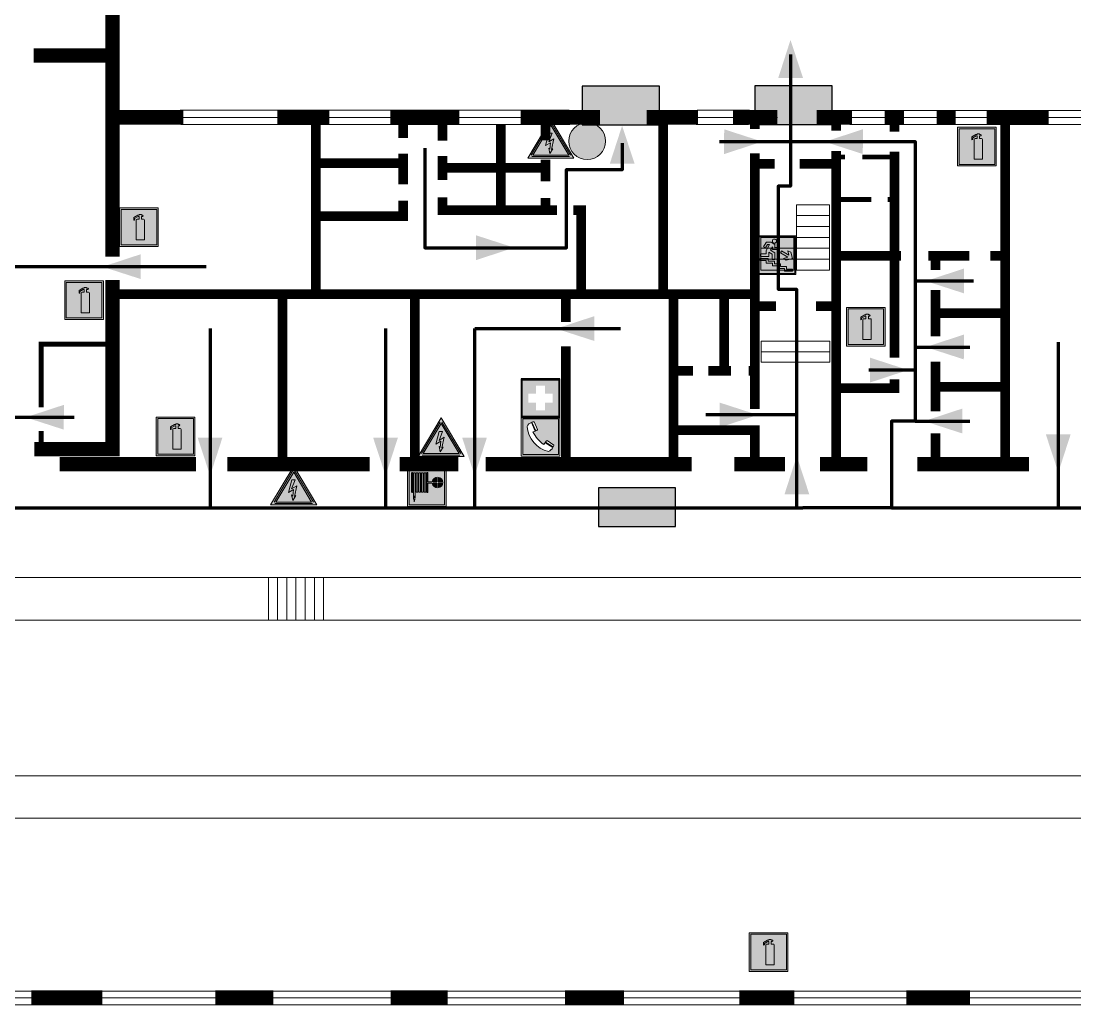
# Model space of a CAD drawing. Header units: millimetres. Extents: x 13114 to 67229, y 22859 to 38520.
# Drawn here: x 33000.2 to 33218.4, y 25890.2 to 26093.9 of the extents above; entities that cross this region are included whole.
import ezdxf

# ---------------------------------------------------------------- set-up
doc = ezdxf.new("R2010")
doc.units = ezdxf.units.MM
doc.layers.add('План_Штампы', color=7, linetype='Continuous')

# ---------------------------------------------------------------- blocks, each defined once
blk = doc.blocks.new('A$C7B4425F7')
at = {"true_color": 0xffffff}
blk.add_hatch(color=7, dxfattribs=at).paths.add_polyline_path([(0, 0), (-16, 0), (-16, -8), (0, -8)])
h = blk.add_hatch(color=126)
h.paths.add_polyline_path([(-0.2, -0.2), (-15.8, -0.2), (-15.8, -7.8), (-0.2, -7.8)])
h.paths.add_polyline_path([(-11.76, -2.03), (-11.76, -3.66), (-11.17, -3.66, -0.568275), (-11.17, -6.18), (-12.58, -6.18), (-12.58, -2.03)], flags=16)
h.paths.add_polyline_path([(-13.33, -4.12, -0.495768), (-13.59, -6.18), (-15.03, -6.18), (-15.03, -2.03), (-13.59, -2.03, -0.487973)], flags=16)
h.paths.add_polyline_path([(-10.25, -2.03), (-9.48, -2.03), (-9.48, -6.18), (-10.25, -6.18)], flags=16)
h.paths.add_polyline_path([(-13.84, -3.69), (-14.24, -3.69), (-14.24, -3.03), (-13.9, -3.03, -0.692621)], flags=0)
h.paths.add_polyline_path([(-9.15, -2.03), (-8.4, -2.03), (-8.04, -3.07), (-7.68, -2.03), (-6.93, -2.03), (-7.64, -4.1), (-6.93, -6.18), (-7.68, -6.18), (-8.04, -5.14), (-8.4, -6.18), (-9.15, -6.18), (-8.44, -4.1)], flags=16)
h.paths.add_polyline_path([(-11.76, -4.46), (-11.42, -4.46, -0.692621), (-11.36, -5.12), (-11.76, -5.12)], flags=0)
h.paths.add_polyline_path([(-13.9, -5.2), (-14.24, -5.2), (-14.24, -4.55), (-13.84, -4.55, -0.708038)], flags=0)
edge = h.paths.add_edge_path(flags=16)
edge.add_ellipse((-5.51, -4.08), major_axis=(0, 2.05), ratio=0.586184, start_angle=0, end_angle=360)
edge = h.paths.add_edge_path(flags=0)
edge.add_ellipse((-5.51, -4.08), major_axis=(0, 1.14), ratio=0.454828, start_angle=0, end_angle=360)
h.paths.add_polyline_path([(-4.13, -4.96, 0.377264), (-3.48, -4.52, 0.0555), (-3.16, -2.03), (-1.66, -2.03), (-1.66, -4.96), (-0.96, -4.96), (-0.96, -7.01), (-1.75, -7.01), (-1.75, -6.18), (-3.3, -6.18), (-3.3, -7.02), (-4.13, -7.02)], flags=16)
h.paths.add_polyline_path([(-2.73, -2.91), (-2.28, -2.91), (-2.28, -4.96), (-3.05, -4.96, 0.079136)], flags=0)
at = {"color": 126}
blk.add_lwpolyline([(-16, -8), (0, -8), (0, 0), (-16, 0)], close=True, dxfattribs=at)
blk = doc.blocks.new('вниз')
at = {"lineweight": 0, "true_color": 0xffffff}
h = blk.add_hatch(color=7, dxfattribs=at)
h.dxf.hatch_style = 1
h.paths.add_polyline_path([(40994.51, -4472.22), (40986.51, -4472.22), (40986.51, -4480.22), (40994.51, -4480.22)])
h.paths.add_polyline_path([(40994.31, -4472.42), (40994.31, -4480.01), (40986.71, -4480.01), (40986.71, -4472.42)], flags=16)
h.paths.add_polyline_path([(40988.43, -4473.53), (40989.43, -4473.53), (40990.19, -4473.96), (40990.19, -4474.6), (40991, -4474.6), (40991, -4475.06), (40989.73, -4475.06), (40989.73, -4474.46), (40989.3, -4475.18), (40990.17, -4475.7), (40990.17, -4477.11), (40989.63, -4477.11), (40989.63, -4476.01), (40988.94, -4475.59), (40988.94, -4476.46), (40988.94, -4476.46), (40987.47, -4476.46), (40987.26, -4476.46), (40987.26, -4475.92), (40988.4, -4475.92), (40988.4, -4475.2), (40989.1, -4473.99), (40988.66, -4473.99), (40988.24, -4474.7), (40987.86, -4474.47), (40988.41, -4473.56)], flags=0)
h.paths.add_polyline_path([(40990.55, -4473.29, -1), (40989.69, -4473.29, -1)], flags=0)
h.paths.add_polyline_path([(40988.85, -4476.89), (40988.85, -4477.43), (40990.1, -4477.43), (40990.1, -4477.99), (40991.34, -4477.99), (40991.34, -4478.54), (40992.59, -4478.54), (40992.59, -4479.09), (40993.83, -4479.09), (40993.83, -4479.52), (40992.17, -4479.52), (40992.17, -4478.97), (40990.91, -4478.97), (40990.91, -4478.41), (40989.68, -4478.41), (40989.68, -4477.86), (40988.43, -4477.86), (40988.43, -4477.31), (40987.6, -4477.31), (40987.18, -4477.31), (40987.18, -4476.89)], flags=0)
h.paths.add_polyline_path([(40991.61, -4475.33), (40993.12, -4476.2), (40992.9, -4475.27), (40993.48, -4475.6), (40993.83, -4476.88), (40992.56, -4477.22), (40991.97, -4476.88), (40992.9, -4476.61), (40991.38, -4475.74), (40991.58, -4475.39)], flags=0)
h.paths.add_polyline_path([(40990.19, -4473.96), (40989.43, -4473.53), (40988.43, -4473.53), (40988.41, -4473.56), (40987.86, -4474.47), (40988.24, -4474.7), (40988.66, -4473.99), (40989.1, -4473.99), (40988.4, -4475.2), (40988.4, -4475.92), (40987.26, -4475.92), (40987.26, -4476.46), (40987.47, -4476.46), (40988.94, -4476.46), (40988.94, -4476.27), (40988.94, -4475.59), (40989.63, -4476.01), (40989.63, -4477.11), (40990.17, -4477.11), (40990.17, -4475.7), (40989.3, -4475.18), (40989.73, -4474.46), (40989.73, -4475.06), (40991, -4475.06), (40991, -4474.6), (40990.19, -4474.6)], flags=0)
h.paths.add_polyline_path([(40990.55, -4473.29, 1), (40989.69, -4473.29, 1)], flags=0)
h.paths.add_polyline_path([(40991.61, -4475.33), (40991.58, -4475.39), (40991.38, -4475.74), (40992.9, -4476.61), (40991.97, -4476.88), (40992.56, -4477.22), (40993.83, -4476.88), (40993.48, -4475.6), (40992.9, -4475.27), (40993.12, -4476.2)], flags=0)
h.paths.add_polyline_path([(40990.1, -4477.43), (40988.85, -4477.43), (40988.85, -4476.89), (40987.18, -4476.89), (40987.18, -4477.31), (40987.6, -4477.31), (40988.43, -4477.31), (40988.43, -4477.86), (40989.68, -4477.86), (40989.68, -4478.41), (40990.91, -4478.41), (40990.91, -4478.97), (40992.17, -4478.97), (40992.17, -4479.52), (40993.83, -4479.52), (40993.83, -4479.09), (40992.59, -4479.09), (40992.59, -4478.54), (40991.34, -4478.54), (40991.34, -4477.99), (40990.1, -4477.99)], flags=0)
at = {"lineweight": 0}
h = blk.add_hatch(color=126, dxfattribs=at)
h.dxf.hatch_style = 1
h.paths.add_polyline_path([(40994.31, -4472.42), (40986.71, -4472.42), (40986.71, -4480.01), (40994.31, -4480.01)])
h.paths.add_polyline_path([(40988.43, -4473.53), (40989.43, -4473.53), (40990.19, -4473.96), (40990.19, -4474.6), (40991, -4474.6), (40991, -4475.06), (40989.73, -4475.06), (40989.73, -4474.46), (40989.3, -4475.18), (40990.17, -4475.7), (40990.17, -4477.11), (40989.63, -4477.11), (40989.63, -4476.01), (40988.94, -4475.59), (40988.94, -4476.46), (40988.94, -4476.46), (40987.47, -4476.46), (40987.26, -4476.46), (40987.26, -4475.92), (40988.4, -4475.92), (40988.4, -4475.2), (40989.1, -4473.99), (40988.66, -4473.99), (40988.24, -4474.7), (40987.86, -4474.47), (40988.41, -4473.56)], flags=16)
h.paths.add_polyline_path([(40990.55, -4473.29, -1), (40989.69, -4473.29, -1)], flags=16)
h.paths.add_polyline_path([(40988.85, -4476.89), (40988.85, -4477.43), (40990.1, -4477.43), (40990.1, -4477.99), (40991.34, -4477.99), (40991.34, -4478.54), (40992.59, -4478.54), (40992.59, -4479.09), (40993.83, -4479.09), (40993.83, -4479.52), (40992.17, -4479.52), (40992.17, -4478.97), (40990.91, -4478.97), (40990.91, -4478.41), (40989.68, -4478.41), (40989.68, -4477.86), (40988.43, -4477.86), (40988.43, -4477.31), (40987.6, -4477.31), (40987.18, -4477.31), (40987.18, -4476.89)], flags=16)
h.paths.add_polyline_path([(40991.61, -4475.33), (40993.12, -4476.2), (40992.9, -4475.27), (40993.48, -4475.6), (40993.83, -4476.88), (40992.56, -4477.22), (40991.97, -4476.88), (40992.9, -4476.61), (40991.38, -4475.74), (40991.58, -4475.39)], flags=16)
at = {"lineweight": 0, "true_color": 0xffffff}
h = blk.add_hatch(color=7, dxfattribs=at)
h.dxf.hatch_style = 1
h.paths.add_polyline_path([(40989.73, -4474.46), (40989.73, -4475.06), (40991, -4475.06), (40991, -4474.6), (40990.19, -4474.6), (40990.19, -4473.96), (40989.43, -4473.53), (40988.43, -4473.53), (40988.41, -4473.56), (40987.86, -4474.47), (40988.24, -4474.7), (40988.66, -4473.99), (40989.1, -4473.99), (40988.4, -4475.2), (40988.4, -4475.92), (40987.26, -4475.92), (40987.26, -4476.46), (40987.47, -4476.46), (40988.94, -4476.46), (40988.94, -4475.59), (40989.63, -4476.01), (40989.63, -4477.11), (40990.17, -4477.11), (40990.17, -4475.7), (40989.3, -4475.18)])
h.paths.add_polyline_path([(40989.69, -4473.29, 1), (40990.55, -4473.29, 1)])
h.paths.add_polyline_path([(40991.61, -4475.33), (40991.58, -4475.39), (40991.38, -4475.74), (40992.9, -4476.61), (40991.97, -4476.88), (40992.56, -4477.22), (40993.83, -4476.88), (40993.48, -4475.6), (40992.9, -4475.27), (40993.12, -4476.2)])
h.paths.add_polyline_path([(40990.1, -4477.43), (40988.85, -4477.43), (40988.85, -4476.89), (40987.18, -4476.89), (40987.18, -4477.31), (40987.6, -4477.31), (40988.43, -4477.31), (40988.43, -4477.86), (40989.68, -4477.86), (40989.68, -4478.41), (40990.91, -4478.41), (40990.91, -4478.97), (40992.17, -4478.97), (40992.17, -4479.52), (40993.83, -4479.52), (40993.83, -4479.09), (40992.59, -4479.09), (40992.59, -4478.54), (40991.34, -4478.54), (40991.34, -4477.99), (40990.1, -4477.99)])
at = {"color": 126, "lineweight": 0}
for points in [[(40986.51, -4472.22), (40994.51, -4472.22), (40994.51, -4480.22), (40986.51, -4480.22)], [(40986.71, -4472.42), (40994.31, -4472.42), (40994.31, -4480.01), (40986.71, -4480.01)]]:
    blk.add_lwpolyline(points, close=True, dxfattribs=at)
for points in [[(40987.47, -4476.46), (40987.26, -4476.46), (40987.26, -4475.92), (40988.4, -4475.92), (40988.4, -4475.2), (40989.1, -4473.99), (40988.66, -4473.99), (40988.24, -4474.7), (40987.86, -4474.47), (40988.41, -4473.56), (40988.43, -4473.53), (40989.43, -4473.53), (40990.19, -4473.96), (40990.19, -4474.6), (40991, -4474.6), (40991, -4475.06), (40989.73, -4475.06), (40989.73, -4474.46), (40989.3, -4475.18), (40990.17, -4475.7), (40990.17, -4477.11), (40989.63, -4477.11), (40989.63, -4476.01), (40988.94, -4475.59), (40988.94, -4476.46)], [(40987.47, -4476.46), (40988.94, -4476.46), (40988.94, -4476.27)], [(40991.58, -4475.39), (40991.38, -4475.74), (40992.9, -4476.61), (40991.97, -4476.88), (40992.56, -4477.22), (40993.83, -4476.88), (40993.48, -4475.6), (40992.9, -4475.27), (40993.12, -4476.2), (40991.61, -4475.33), (40991.58, -4475.39)], [(40987.6, -4477.31), (40987.18, -4477.31), (40987.18, -4476.89), (40988.85, -4476.89), (40988.85, -4477.43), (40990.1, -4477.43), (40990.1, -4477.99), (40991.34, -4477.99), (40991.34, -4478.54), (40992.59, -4478.54), (40992.59, -4479.09), (40993.83, -4479.09), (40993.83, -4479.52), (40992.17, -4479.52), (40992.17, -4478.97), (40990.91, -4478.97), (40990.91, -4478.41), (40989.68, -4478.41), (40989.68, -4477.86), (40988.43, -4477.86), (40988.43, -4477.31), (40987.6, -4477.31)]]:
    blk.add_lwpolyline(points, dxfattribs=at)
blk.add_circle((40990.12, -4473.29), 0.432, dxfattribs=at)
blk = doc.blocks.new('A$C3AD82952')
at = {"true_color": 0xf5f5ff}
h = blk.add_hatch(color=7, dxfattribs=at)
h.dxf.hatch_style = 1
h.paths.add_polyline_path([(8.21, 8.73, 0.414214), (7.89, 9.05), (7.22, 9.05), (7.22, 9.92), (7.59, 9.92, 1), (7.57, 10.36), (7.22, 10.36), (7.22, 10.6), (6.43, 10.6), (6.43, 10.36), (6.01, 10.36), (4.74, 9.59), (4.74, 8.69), (4.98, 8.73), (4.98, 9.26), (6.12, 9.91), (6.43, 9.91), (6.43, 9.05), (5.76, 9.05, 0.414214), (5.44, 8.73), (5.44, 2.2), (8.21, 2.2)], flags=0)
h.paths.add_polyline_path([(12.8, 12.8), (0, 12.8), (0, 0), (12.8, 0)])
h.paths.add_polyline_path([(0.51, 12.29), (12.29, 12.29), (12.29, 0.51), (0.51, 0.51)], flags=16)
h.paths.add_polyline_path([(4.74, 9.59), (6.01, 10.36), (6.43, 10.36), (6.43, 10.6), (7.22, 10.6), (7.22, 10.36), (7.59, 10.36, -0.94586), (7.59, 9.92), (7.22, 9.92), (7.22, 9.05), (7.89, 9.05, -0.414214), (8.21, 8.73), (8.21, 2.2), (5.44, 2.2), (5.44, 8.73, -0.414214), (5.76, 9.05), (6.43, 9.05), (6.43, 9.91), (6.12, 9.91), (4.98, 9.26), (4.98, 8.73), (4.74, 8.69)], flags=0)
h = blk.add_hatch(color=242)
h.dxf.hatch_style = 1
h.paths.add_polyline_path([(12.29, 12.29), (0.51, 12.29), (0.51, 0.51), (12.29, 0.51)])
h.paths.add_polyline_path([(4.74, 8.69), (4.74, 9.59), (6.01, 10.36), (6.43, 10.36), (6.43, 10.6), (7.22, 10.6), (7.22, 10.36), (7.59, 10.36, -0.94586), (7.59, 9.92), (7.22, 9.92), (7.22, 9.05), (7.89, 9.05, -0.414214), (8.21, 8.73), (8.21, 2.2), (5.44, 2.2), (5.44, 8.73, -0.414214), (5.76, 9.05), (6.43, 9.05), (6.43, 9.91), (6.12, 9.91), (4.98, 9.26), (4.98, 8.73)], flags=16)
h = blk.add_hatch(color=7, dxfattribs=at)
h.dxf.hatch_style = 1
h.paths.add_polyline_path([(8.21, 8.73, 0.414214), (7.89, 9.05), (7.22, 9.05), (7.22, 9.92), (7.59, 9.92, 1), (7.57, 10.36), (7.22, 10.36), (7.22, 10.6), (6.43, 10.6), (6.43, 10.36), (6.01, 10.36), (4.74, 9.59), (4.74, 8.69), (4.98, 8.73), (4.98, 9.26), (6.12, 9.91), (6.43, 9.91), (6.43, 9.05), (5.76, 9.05, 0.414214), (5.44, 8.73), (5.44, 2.2), (8.21, 2.2)])
at = {"color": 242, "lineweight": 5}
for p, q in [((0, 0), (0, 12.8)), ((0, 12.8), (12.8, 12.8)), ((7.22, 10.6), (6.43, 10.6)), ((6.43, 10.6), (6.43, 10.36)), ((7.22, 10.36), (7.22, 10.6)), ((12.8, 0), (12.8, 12.8)), ((6.01, 10.36), (4.74, 9.59)), ((4.74, 9.59), (4.74, 8.69)), ((4.74, 8.69), (4.98, 8.73)), ((4.98, 9.26), (6.12, 9.91)), ((4.98, 8.73), (4.98, 9.26)), ((5.44, 2.2), (5.44, 8.73)), ((5.76, 9.05), (6.43, 9.05)), ((6.01, 10.36), (6.43, 10.36)), ((6.12, 9.91), (6.43, 9.91)), ((6.43, 9.91), (6.43, 9.05)), ((7.59, 10.36), (7.22, 10.36)), ((7.22, 9.05), (7.22, 9.92)), ((7.59, 9.92), (7.22, 9.92)), ((7.89, 9.05), (7.22, 9.05)), ((8.21, 2.2), (8.21, 8.73)), ((0, 0), (12.8, 0)), ((5.44, 2.2), (8.21, 2.2))]:
    blk.add_line(p, q, dxfattribs=at)
blk.add_lwpolyline([(0.51, 12.29), (12.29, 12.29), (12.29, 0.51), (0.51, 0.51)], close=True, dxfattribs=at)
for centre, radius, start, end in [((5.76, 8.73), 0.32, 90, 180), ((7.58, 10.14), 0.223, 273.1875, 86.8125), ((7.89, 8.73), 0.32, 0, 90)]:
    blk.add_arc(centre, radius, start, end, dxfattribs=at)
blk = doc.blocks.new('A$C3E6D3DDE')
at = {"lineweight": 5}
h = blk.add_hatch(color=40, dxfattribs=at)
h.paths.add_polyline_path([(24.1, 1.45), (16.46, -11.35), (31.74, -11.35)])
h.paths.add_polyline_path([(24.09, -0.46), (30.03, -10.41), (18.14, -10.41)], flags=16)
h.paths.add_polyline_path([(24.54, -3.08), (23.41, -6.02), (25.13, -5.01), (24.33, -8.5), (24.82, -8.27), (23.79, -9.86), (23.4, -8.04), (23.8, -8.43), (24.04, -6.29), (22.39, -7.25), (23.44, -3.08)], flags=0)
h = blk.add_hatch(color=256, dxfattribs=at)
h.paths.add_polyline_path([(24.37, 0.03, 0.567511), (23.82, 0.03), (17.59, -10.4, 0.582454), (17.86, -10.88), (30.32, -10.88, 0.582149), (30.6, -10.4)])
h.paths.add_polyline_path([(24.09, -0.46), (18.14, -10.41), (30.03, -10.41)], flags=16)
h.paths.add_polyline_path([(24.54, -3.08), (23.41, -6.02), (25.13, -5.01), (24.33, -8.5), (24.82, -8.27), (23.79, -9.86), (23.4, -8.04), (23.8, -8.43), (24.04, -6.29), (22.39, -7.25), (23.44, -3.08)], flags=0)
h = blk.add_hatch(color=40, dxfattribs=at)
h.paths.add_polyline_path([(24.09, -0.46), (18.14, -10.41), (30.03, -10.41)])
h.paths.add_polyline_path([(24.82, -8.27), (23.79, -9.86), (23.4, -8.04), (23.8, -8.43), (24.04, -6.29), (22.39, -7.25), (23.44, -3.08), (24.54, -3.08), (23.41, -6.02), (25.13, -5.01), (24.33, -8.5)], flags=16)
at = {"color": 40, "lineweight": 5}
for p, q in [((16.46, -11.35), (24.1, 1.45)), ((24.1, 1.45), (31.74, -11.35))]:
    blk.add_line(p, q, dxfattribs=at)
at = {"lineweight": 5}
for p, q in [((17.59, -10.4), (23.82, 0.03)), ((24.37, 0.03), (30.6, -10.4)), ((18.14, -10.41), (24.09, -0.46)), ((23.44, -3.08), (22.39, -7.25)), ((23.41, -6.02), (24.54, -3.08)), ((24.54, -3.08), (23.44, -3.08)), ((24.09, -0.46), (30.03, -10.41)), ((22.39, -7.25), (24.04, -6.29)), ((25.13, -5.01), (23.41, -6.02)), ((24.04, -6.29), (23.8, -8.43)), ((24.33, -8.5), (25.13, -5.01)), ((18.14, -10.41), (30.03, -10.41)), ((23.8, -8.43), (23.4, -8.04)), ((23.4, -8.04), (23.79, -9.86)), ((23.79, -9.86), (24.82, -8.27)), ((24.82, -8.27), (24.33, -8.5)), ((17.86, -10.88), (30.32, -10.88))]:
    blk.add_line(p, q, dxfattribs=at)
at = {"color": 50, "lineweight": 5}
blk.add_line((31.74, -11.35), (16.46, -11.35), dxfattribs=at)
blk = doc.blocks.new('A$C37112FD5')
at = {"true_color": 0xf5f5ff}
h = blk.add_hatch(color=7, dxfattribs=at)
h.dxf.hatch_style = 1
h.paths.add_polyline_path([(12.8, -7.4), (0, -7.4), (0, -20.2), (12.8, -20.2)])
h.paths.add_polyline_path([(12.29, -7.91), (12.29, -19.69), (0.51, -19.69), (0.51, -7.91)], flags=16)
h.paths.add_polyline_path([(4.98, -9.04, -0.42597), (5.17, -9.22), (5.17, -12.25), (5.17, -15.29, -0.432244), (4.98, -15.47), (4.83, -15.47, -0.42597), (4.64, -15.29), (4.64, -12.25), (4.64, -9.22, -0.432244), (4.83, -9.04)], flags=0)
h.paths.add_polyline_path([(4.28, -9.22), (4.28, -12.25), (4.28, -15.29, -0.432244), (4.09, -15.47), (3.94, -15.47, -0.42597), (3.75, -15.29), (3.75, -12.25), (3.75, -9.22, -0.432244), (3.94, -9.04), (4.09, -9.04, -0.42597)], flags=0)
h.paths.add_polyline_path([(5.72, -9.04), (5.87, -9.04, -0.42597), (6.06, -9.22), (6.06, -12.25), (6.06, -15.29, -0.432244), (5.87, -15.47), (5.72, -15.47, -0.42597), (5.53, -15.29), (5.53, -12.25), (5.53, -9.22, -0.432244)], flags=0)
h.paths.add_polyline_path([(6.42, -8.9), (6.5, -8.9, -0.42597), (6.69, -9.08), (6.69, -12.03), (8.21, -12.03, -15.824349), (8.21, -12.47), (6.69, -12.47), (6.69, -15.42, -0.432244), (6.5, -15.6), (6.42, -15.6)], flags=0)
h.paths.add_polyline_path([(3.39, -9.22), (3.39, -12.25), (3.39, -15.29, -0.432244), (3.2, -15.47), (3.05, -15.47, -0.42597), (2.85, -15.29), (2.85, -12.25), (2.85, -9.22, -0.432244), (3.05, -9.04), (3.2, -9.04, -0.42597)], flags=0)
h.paths.add_polyline_path([(2.5, -9.22), (2.5, -16.71), (1.96, -16.71), (1.96, -9.22, -0.432244), (2.15, -9.04), (2.31, -9.04, -0.42597)], flags=0)
h.paths.add_polyline_path([(1.61, -8.9), (1.61, -15.6), (1.57, -15.6, -0.42597), (1.37, -15.42), (1.37, -12.03), (1.37, -9.09, -0.432244), (1.57, -8.9)], flags=0)
h.paths.add_polyline_path([(9.76, -10.81), (9.76, -12.03), (8.49, -12.03, -0.336371)], flags=0)
h.paths.add_polyline_path([(8.49, -12.47), (9.76, -12.47), (9.76, -13.7, -0.336371)], flags=0)
h.paths.add_polyline_path([(10.11, -10.81, -0.336371), (11.38, -12.03), (10.11, -12.03)], flags=0)
h.paths.add_polyline_path([(10.11, -12.47), (11.38, -12.47, -0.336371), (10.11, -13.7)], flags=0)
h.paths.add_polyline_path([(2.5, -16.84), (2.5, -17.05), (1.97, -17.05), (1.97, -16.84)], flags=0)
h.paths.add_polyline_path([(2.5, -17.24, -0.033778), (2.24, -18.6, -0.033778), (1.97, -17.24)], flags=0)
h = blk.add_hatch(color=242)
h.dxf.hatch_style = 1
h.paths.add_polyline_path([(12.29, -7.91), (0.51, -7.91), (0.51, -19.69), (12.29, -19.69)])
h.paths.add_polyline_path([(6.42, -15.6), (6.42, -8.9), (6.5, -8.9, -0.42597), (6.69, -9.08), (6.69, -12.03), (8.21, -12.03, -15.824349), (8.21, -12.47), (6.69, -12.47), (6.69, -15.42, -0.432244), (6.5, -15.6)], flags=16)
h.paths.add_polyline_path([(5.87, -15.47), (5.72, -15.47, -0.42597), (5.53, -15.29), (5.53, -12.25), (5.53, -9.22, -0.432244), (5.72, -9.04), (5.87, -9.04, -0.42597), (6.06, -9.22), (6.06, -12.25), (6.06, -15.29, -0.432244)], flags=16)
h.paths.add_polyline_path([(4.98, -15.47), (4.83, -15.47, -0.42597), (4.64, -15.29), (4.64, -12.25), (4.64, -9.22, -0.432244), (4.83, -9.04), (4.98, -9.04, -0.42597), (5.17, -9.22), (5.17, -12.25), (5.17, -15.29, -0.432244)], flags=16)
h.paths.add_polyline_path([(4.09, -15.47), (3.94, -15.47, -0.42597), (3.75, -15.29), (3.75, -12.25), (3.75, -9.22, -0.432244), (3.94, -9.04), (4.09, -9.04, -0.42597), (4.28, -9.22), (4.28, -12.25), (4.28, -15.29, -0.432244)], flags=16)
h.paths.add_polyline_path([(3.2, -15.47), (3.05, -15.47, -0.42597), (2.85, -15.29), (2.85, -12.25), (2.85, -9.22, -0.432244), (3.05, -9.04), (3.2, -9.04, -0.42597), (3.39, -9.22), (3.39, -12.25), (3.39, -15.29, -0.432244)], flags=16)
h.paths.add_polyline_path([(2.5, -17.05), (1.97, -17.05), (1.97, -16.84), (2.5, -16.84)], flags=16)
h.paths.add_polyline_path([(2.5, -17.24, -0.033778), (2.24, -18.6, -0.033778), (1.97, -17.24)], flags=16)
h.paths.add_polyline_path([(2.5, -16.71), (1.96, -16.71), (1.96, -9.22, -0.432244), (2.15, -9.04), (2.31, -9.04, -0.42597), (2.5, -9.22)], flags=16)
h.paths.add_polyline_path([(1.61, -15.6), (1.57, -15.6, -0.42597), (1.37, -15.42), (1.37, -12.03), (1.37, -9.09, -0.432244), (1.57, -8.9), (1.61, -8.9)], flags=16)
h.paths.add_polyline_path([(8.49, -12.47), (9.76, -12.47), (9.76, -13.7, -0.336371)], flags=0)
h.paths.add_polyline_path([(10.11, -13.7), (10.11, -12.47), (11.38, -12.47, -0.336371)], flags=0)
h.paths.add_polyline_path([(8.49, -12.03, -0.336371), (9.76, -10.81), (9.76, -12.03)], flags=0)
h.paths.add_polyline_path([(10.11, -12.03), (10.11, -10.81, -0.336371), (11.38, -12.03)], flags=0)
h = blk.add_hatch(color=7, dxfattribs=at)
h.dxf.hatch_style = 1
h.paths.add_polyline_path([(1.61, -8.9), (1.57, -8.9, 0.432244), (1.37, -9.09), (1.37, -12.03), (1.37, -15.42, 0.42597), (1.57, -15.6), (1.61, -15.6)])
h.paths.add_polyline_path([(2.5, -9.22, 0.42597), (2.31, -9.04), (2.15, -9.04, 0.432244), (1.96, -9.22), (1.96, -16.71), (2.5, -16.71)])
h.paths.add_polyline_path([(2.5, -16.84), (1.97, -16.84), (1.97, -17.05), (2.5, -17.05)])
h.paths.add_polyline_path([(2.5, -17.24), (1.97, -17.24, 0.033778), (2.24, -18.6, 0.033778)])
h.paths.add_polyline_path([(3.39, -12.25), (3.39, -9.22, 0.42597), (3.2, -9.04), (3.05, -9.04, 0.432244), (2.85, -9.22), (2.85, -12.25), (2.85, -15.29, 0.42597), (3.05, -15.47), (3.2, -15.47, 0.432244), (3.39, -15.29)])
h.paths.add_polyline_path([(4.28, -12.25), (4.28, -9.22, 0.42597), (4.09, -9.04), (3.94, -9.04, 0.432244), (3.75, -9.22), (3.75, -12.25), (3.75, -15.29, 0.42597), (3.94, -15.47), (4.09, -15.47, 0.432244), (4.28, -15.29)])
h.paths.add_polyline_path([(5.17, -12.25), (5.17, -9.22, 0.42597), (4.98, -9.04), (4.83, -9.04, 0.432244), (4.64, -9.22), (4.64, -12.25), (4.64, -15.29, 0.42597), (4.83, -15.47), (4.98, -15.47, 0.432244), (5.17, -15.29)])
h.paths.add_polyline_path([(6.06, -12.25), (6.06, -9.22, 0.42597), (5.87, -9.04), (5.72, -9.04, 0.432244), (5.53, -9.22), (5.53, -12.25), (5.53, -15.29, 0.42597), (5.72, -15.47), (5.87, -15.47, 0.432244), (6.06, -15.29)])
h.paths.add_polyline_path([(6.69, -12.47), (8.21, -12.47, 15.824349), (8.21, -12.03), (6.69, -12.03), (6.69, -9.08, 0.42597), (6.5, -8.9), (6.42, -8.9), (6.42, -15.6), (6.5, -15.6, 0.432244), (6.69, -15.42)])
h.paths.add_polyline_path([(8.49, -12.47), (9.76, -12.47), (9.76, -13.7, -0.336371)], flags=16)
h.paths.add_polyline_path([(8.49, -12.03, -0.336371), (9.76, -10.81), (9.76, -12.03)], flags=16)
h.paths.add_polyline_path([(10.11, -12.47), (11.38, -12.47, -0.336371), (10.11, -13.7)], flags=16)
h.paths.add_polyline_path([(10.11, -12.03), (10.11, -10.81, -0.336371), (11.38, -12.03)], flags=16)
h = blk.add_hatch(color=242)
h.dxf.hatch_style = 1
h.paths.add_polyline_path([(9.76, -10.81, 0.336371), (8.49, -12.03), (9.76, -12.03)])
h.paths.add_polyline_path([(10.11, -10.81), (10.11, -12.03), (11.38, -12.03, 0.336371)])
h.paths.add_polyline_path([(11.38, -12.47), (10.11, -12.47), (10.11, -13.7, 0.336371)])
h.paths.add_polyline_path([(9.76, -12.47), (8.49, -12.47, 0.336371), (9.76, -13.7)])
at = {"color": 242, "lineweight": 5}
for p, q in [((0, -20.2), (0, -7.4)), ((0, -7.4), (12.8, -7.4)), ((1.37, -12.03), (1.37, -9.08)), ((1.57, -8.9), (1.61, -8.9)), ((1.61, -8.9), (1.61, -15.6)), ((1.96, -16.71), (1.96, -9.22)), ((2.15, -9.04), (2.31, -9.04)), ((2.5, -16.71), (2.5, -9.22)), ((2.85, -12.25), (2.85, -9.22)), ((3.05, -9.04), (3.2, -9.04)), ((3.39, -12.25), (3.39, -9.22)), ((3.75, -12.25), (3.75, -9.22)), ((3.94, -9.04), (4.09, -9.04)), ((4.28, -12.25), (4.28, -9.22)), ((4.64, -12.25), (4.64, -9.22)), ((4.83, -9.04), (4.98, -9.04)), ((5.17, -12.25), (5.17, -9.22)), ((5.53, -12.25), (5.53, -9.22)), ((5.72, -9.04), (5.87, -9.04)), ((6.06, -12.25), (6.06, -9.22)), ((6.42, -8.9), (6.42, -15.6)), ((6.5, -8.9), (6.42, -8.9)), ((6.69, -12.03), (6.69, -9.08)), ((12.8, -20.2), (12.8, -7.4)), ((1.37, -12.03), (1.37, -15.42)), ((2.85, -12.25), (2.85, -15.29)), ((3.39, -12.25), (3.39, -15.29)), ((3.75, -12.25), (3.75, -15.29)), ((4.28, -12.25), (4.28, -15.29)), ((4.64, -12.25), (4.64, -15.29)), ((5.17, -12.25), (5.17, -15.29)), ((5.53, -12.25), (5.53, -15.29)), ((6.06, -12.25), (6.06, -15.29)), ((8.21, -12.03), (6.69, -12.03)), ((8.21, -12.47), (6.69, -12.47)), ((6.69, -12.47), (6.69, -15.42)), ((9.76, -12.03), (8.49, -12.03)), ((9.76, -12.47), (8.49, -12.47)), ((9.76, -10.81), (9.76, -12.03)), ((9.76, -12.47), (9.76, -13.7)), ((10.11, -10.81), (10.11, -12.03)), ((11.38, -12.03), (10.11, -12.03)), ((11.38, -12.47), (10.11, -12.47)), ((10.11, -12.47), (10.11, -13.7)), ((1.57, -15.6), (1.61, -15.6)), ((1.96, -16.71), (2.5, -16.71)), ((1.97, -16.84), (2.5, -16.84)), ((1.97, -17.05), (1.97, -16.84)), ((2.5, -17.05), (1.97, -17.05)), ((1.97, -17.24), (2.5, -17.24)), ((2.5, -16.84), (2.5, -17.05)), ((3.05, -15.47), (3.2, -15.47)), ((3.94, -15.47), (4.09, -15.47)), ((4.83, -15.47), (4.98, -15.47)), ((5.72, -15.47), (5.87, -15.47)), ((6.42, -15.6), (6.5, -15.6)), ((0, -20.2), (12.8, -20.2))]:
    blk.add_line(p, q, dxfattribs=at)
blk.add_lwpolyline([(0.51, -7.91), (12.29, -7.91), (12.29, -19.69), (0.51, -19.69)], close=True, dxfattribs=at)
for centre, radius, start, end in [((1.56, -9.09), 0.182, 87.1027, 180.6071), ((2.15, -9.22), 0.182, 87.1027, 180.6071), ((2.32, -9.22), 0.182, 359.3929, 92.8973), ((3.04, -9.22), 0.182, 87.1027, 180.6071), ((3.21, -9.22), 0.182, 359.3929, 92.8973), ((3.93, -9.22), 0.182, 87.1027, 180.6071), ((4.1, -9.22), 0.182, 359.3929, 92.8973), ((4.82, -9.22), 0.182, 87.1027, 180.6071), ((4.99, -9.22), 0.182, 359.3929, 92.8973), ((5.71, -9.22), 0.182, 87.1027, 180.6071), ((5.88, -9.22), 0.182, 359.3929, 92.8973), ((6.51, -9.09), 0.182, 359.3929, 92.8973), ((9.93, -12.25), 1.74, 187.2319, 172.7681), ((9.93, -12.25), 1.46, 96.9927, 171.3585), ((9.93, -12.25), 1.46, 188.6415, 263.0073), ((9.93, -12.25), 1.46, 8.6415, 83.0073), ((9.93, -12.25), 1.46, 276.9927, 351.3585), ((1.56, -15.42), 0.182, 179.3929, 272.8973), ((12.17, -15.98), 10.27, 187.041, 194.7793), ((-7.7, -15.98), 10.27, 345.2207, 352.959), ((3.04, -15.29), 0.182, 179.3929, 272.8973), ((3.21, -15.29), 0.182, 267.1027, 0.6071), ((3.93, -15.29), 0.182, 179.3929, 272.8973), ((4.1, -15.29), 0.182, 267.1027, 0.6071), ((4.82, -15.29), 0.182, 179.3929, 272.8973), ((4.99, -15.29), 0.182, 267.1027, 0.6071), ((5.71, -15.29), 0.182, 179.3929, 272.8973), ((5.88, -15.29), 0.182, 267.1027, 0.6071), ((6.51, -15.42), 0.182, 267.1027, 0.6071)]:
    blk.add_arc(centre, radius, start, end, dxfattribs=at)
blk = doc.blocks.new('A$C456E1F9C')
at = {"lineweight": 5}
h = blk.add_hatch(color=242, dxfattribs=at)
h.paths.add_polyline_path([(0.51, -1.47), (0.51, -13.26), (12.29, -13.26), (12.29, -1.47)])
h.paths.add_polyline_path([(5.42, -4.95, -0.254479), (4.78, -5.4), (3.52, -2.53, -0.209735), (4.23, -2.4)], flags=16)
h.paths.add_polyline_path([(8.53, -8.6), (10.87, -10.17), (10.54, -10.76), (8.03, -9.13, -0.192251)], flags=16)
h.paths.add_polyline_path([(4.61, -5.49, 0.005518), (3.87, -5.72, 0.128647), (7.49, -10.01, 0.00809), (7.83, -9.33), (10.47, -10.97, -0.16736), (8.99, -12.25, -0.327862), (1.95, -3.95, -0.166952), (3.36, -2.62)], flags=16)
at = {"color": 242, "lineweight": 5}
for p, q in [((0, -13.77), (0, -0.97)), ((12.8, -0.97), (0, -0.97)), ((4.61, -5.49), (3.36, -2.62)), ((3.52, -2.53), (4.78, -5.4)), ((4.23, -2.4), (5.42, -4.95)), ((12.8, -13.77), (12.8, -0.97)), ((7.83, -9.33), (10.47, -10.97)), ((8.03, -9.13), (10.54, -10.76)), ((10.81, -10.12), (8.53, -8.6)), ((10.54, -10.76), (10.8, -10.3)), ((10.8, -10.3), (10.81, -10.12)), ((0, -13.77), (12.8, -13.77))]:
    blk.add_line(p, q, dxfattribs=at)
blk.add_lwpolyline([(0.51, -1.47), (12.29, -1.47), (12.29, -13.26), (0.51, -13.26)], close=True, dxfattribs=at)
for centre, radius, start, end in [((4.59, -5.34), 2.99, 114.2845, 152.1974), ((4.02, -3.27), 0.891, 76.3284, 123.7092), ((11.12, -3.31), 9.19, 183.9915, 256.6009), ((14.98, -39.1), 35.17, 107.1487, 108.4135), ((13.86, -0.94), 11.08, 205.5536, 234.8762), ((4.68, -4.59), 0.824, 276.9621, 334.0723), ((-13.31, 0.8), 23.44, 332.5487, 334.4027), ((8.94, -9.5), 0.989, 114.4092, 157.9388), ((7.87, -9.46), 3, 291.9291, 329.9329)]:
    blk.add_arc(centre, radius, start, end, dxfattribs=at)
blk = doc.blocks.new('A$C18900ED3')
h = blk.add_hatch(color=126)
h.paths.add_polyline_path([(-0.18, -0.18), (-7.02, -0.18), (-7.02, -7.02), (-0.18, -7.02)])
h.paths.add_polyline_path([(-5.89, -4.46), (-5.89, -2.77), (-4.46, -2.77), (-4.46, -1.31), (-2.77, -1.31), (-2.77, -2.77), (-1.33, -2.77), (-1.33, -4.46), (-2.77, -4.46), (-2.77, -5.89), (-4.46, -5.89), (-4.46, -4.46)], flags=16)
at = {"color": 126}
for p, q in [((-7.2, 0), (-7.2, -7.2)), ((0, 0), (-7.2, 0)), ((0, -7.2), (0, 0)), ((-7.02, -7.02), (-7.02, -0.18)), ((-7.02, -0.18), (-0.18, -0.18)), ((-0.18, -0.18), (-0.18, -7.02)), ((-7.2, -7.2), (0, -7.2)), ((-0.18, -7.02), (-7.02, -7.02))]:
    blk.add_line(p, q, dxfattribs=at)
blk = doc.blocks.new('A$C32E8229D')
at = {"true_color": 0xffffff}
blk.add_hatch(color=7, dxfattribs=at).paths.add_polyline_path([(0, 0), (0, -8), (16, -8), (16, 0)])
h = blk.add_hatch(color=126)
h.paths.add_polyline_path([(0.2, -0.2), (15.8, -0.2), (15.8, -7.8), (0.2, -7.8)])
h.paths.add_polyline_path([(13.49, -2.05), (12.08, -2.05), (11.37, -2.63, 0.162397), (11.29, -2.84), (11.29, -3.63), (10.35, -3.63), (10.35, -4.05), (11.68, -4.05), (11.68, -3.48), (12.26, -4.28), (11.29, -5.1), (11.29, -6.78), (11.85, -6.78), (11.85, -5.44), (12.8, -4.64), (12.8, -5.94), (14.46, -5.94), (14.46, -5.39), (13.45, -5.39), (13.45, -3.97), (12.46, -2.59), (13.15, -2.59), (13.69, -3.34), (14.18, -3)], flags=16)
h.paths.add_polyline_path([(10.74, -1.82, 1), (11.8, -1.82, 1)], flags=16)
h.paths.add_polyline_path([(9.39, -3.59), (5.99, -3.59), (6.56, -3.03), (5.91, -3.03), (5.1, -3.83), (5.91, -4.64), (6.56, -4.64), (5.99, -4.09), (9.39, -4.09)], flags=16)
h.paths.add_polyline_path([(4.29, -1.08), (1.72, -1.08), (1.72, -6.6), (4.29, -6.6)], flags=16)
at = {"color": 126}
blk.add_lwpolyline([(16, -8), (0, -8), (0, 0), (16, 0)], close=True, dxfattribs=at)
blk = doc.blocks.new('A$C7B8C2D5B')
at = {"lineweight": 0}
h = blk.add_hatch(color=5, dxfattribs=at)
h.dxf.hatch_style = 1
h.paths.add_polyline_path([(1.4, -3.02, 1), (-2.11, -3.02, 1)])
at = {"color": 5, "lineweight": 0}
blk.add_circle((-0.36, -3.02), 1.75, dxfattribs=at)

msp = doc.modelspace()

# ---------------------------------------------------------------- linework, layer by layer
at = {"lineweight": 100, "const_width": 3}
for points in [[(33019.13, 26141.18), (33019.13, 26074), (33033.81, 26074)], [(33019.13, 26086.81), (33002.84, 26086.81)], [(33019.13, 26074), (33019.13, 26045.14)], [(33053.3, 26074), (33064.01, 26074)], [(33076.63, 26074), (33090.91, 26074)], [(33103.66, 26074), (33120.04, 26074)], [(33129.75, 26074), (33140.32, 26074)], [(33147.6, 26074), (33156.79, 26074)], [(33164.94, 26074), (33172.22, 26074)], [(33178.98, 26074), (33182.97, 26074)], [(33189.73, 26074), (33193.72, 26074)], [(33200.13, 26074), (33212.96, 26074)], [(33019.13, 26040.31), (33019.13, 26005.3), (33002.99, 26005.3)], [(33002.99, 26005.3), (33018.83, 26005.3)], [(33036.43, 26002.2), (33008.21, 26002.2)], [(33072.41, 26002.2), (33042.95, 26002.2)], [(33090.75, 26002.2), (33078.58, 26002.2)], [(33139.07, 26002.2), (33096.39, 26002.2)], [(33158.37, 26002.2), (33147.89, 26002.2)], [(33175.42, 26002.2), (33165.63, 26002.2)], [(33208.84, 26002.2), (33185.76, 26002.2)], [(33017.04, 25891.74), (33002.34, 25891.74)], [(33052.42, 25891.74), (33040.44, 25891.74)], [(33088.53, 25891.74), (33076.73, 25891.74)], [(33125, 25891.74), (33112.84, 25891.74)], [(33160.3, 25891.74), (33148.9, 25891.74)], [(33196.69, 25891.74), (33183.47, 25891.74)]]:
    msp.add_lwpolyline(points, dxfattribs=at)
at = {"color": 126, "lineweight": 100, "true_color": 0x008754}
for points in [[(33159.5, 26087.04), (33159.5, 26068.98)], [(33083.83, 26067.59), (33083.83, 26046.99), (33113.15, 26046.99), (33113.15, 26063.24), (33124.74, 26063.24), (33124.74, 26068.69)], [(33144.77, 26068.98), (33185.32, 26068.98), (33185.32, 26040.16), (33197.36, 26040.16)], [(33159.5, 26068.98), (33159.5, 26059.74), (33156.98, 26059.74), (33156.98, 26038.4), (33160.75, 26038.4), (33160.75, 25993.18)], [(33038.52, 26043.07), (32995.96, 26043.07)], [(33185.32, 26040.16), (33185.32, 26026.41), (33196.63, 26026.41)], [(33039.4, 25993.18), (33039.4, 26024.32), (33039.4, 26030.28)], [(33075.72, 25993.18), (33075.72, 26024.32), (33075.72, 26030.28)], [(33094.15, 25993.18), (33094.15, 26024.32), (33094.15, 26030.28)], [(33094.15, 26030.28), (33124.31, 26030.28)], [(33185.32, 26026.41), (33185.32, 26021.66), (33175.69, 26021.66)], [(33185.32, 26011.08), (33180.44, 26011.08), (33180.44, 25993.18), (33214.96, 25993.18), (33214.96, 26027.45)], [(33185.32, 26021.66), (33185.32, 26011.08), (33196.63, 26011.08)], [(33011.22, 26011.89), (32995.96, 26011.89)], [(33160.75, 26012.41), (33141.96, 26012.41)], [(32995.96, 25993.18), (33162.06, 25993.18)], [(33180.44, 25993.18), (33162.06, 25993.18)], [(33214.96, 25993.18), (33252.05, 25993.18), (33252.05, 25923.74), (33256.49, 25923.74)]]:
    msp.add_lwpolyline(points, dxfattribs=at)
at = {"lineweight": 0}
for points in [[(33033.18, 26075.47), (33113.69, 26075.47)], [(33140.16, 26075.47), (33151.03, 26075.47)], [(33172.07, 26075.43), (33346.48, 26075.43)], [(33033.28, 26072.52), (33113.79, 26072.52)], [(33033.81, 26074), (33114.32, 26074)], [(33139.94, 26072.52), (33150.8, 26072.52)], [(33140.32, 26074), (33151.19, 26074)], [(33152.11, 26074), (33156.79, 26074)], [(33171.78, 26072.54), (33346.19, 26072.54)], [(33172.22, 26074), (33346.63, 26074)], [(32872.77, 25893.11), (33262.66, 25893.11)], [(32873.11, 25891.74), (33263, 25891.74)], [(32872.77, 25890.27), (33262.66, 25890.27)]]:
    msp.add_lwpolyline(points, dxfattribs=at)
for points, const_width in [([(33061.24, 26037.39), (33061.24, 26073.86), (33061.24, 26053.56), (33079.29, 26053.56), (33079.29, 26056.78)], 2), ([(33079.29, 26069.75), (33079.29, 26073.85)], 2), ([(33087.43, 26073.52), (33087.43, 26069.2)], 2), ([(33108.81, 26069.23), (33108.81, 26073.14)], 2), ([(33133.17, 26037.39), (33133.17, 26073.36)], 2), ([(33152.11, 26071.6), (33152.11, 26073.92)], 2), ([(33168.95, 26071.22), (33168.95, 26073.81)], 2), ([(33181.01, 26073.43), (33181.01, 26071.04)], 2), ([(33200.9, 26045.34), (33203.94, 26045.34), (33203.94, 26003.35), (33203.94, 26073.18)], 2), ([(33099.55, 26054.82), (33099.55, 26072.46)], 2), ([(33161.38, 26064.41), (33168.95, 26064.41), (33168.95, 26067.06)], 2), ([(33181.01, 26066.92), (33181.01, 26024.23)], 2), ([(33079.29, 26064.5), (33061.24, 26064.5)], 2), ([(33079.29, 26060.16), (33079.29, 26066.49)], 2), ([(33087.43, 26065.97), (33087.43, 26061.05)], 2), ([(33108.81, 26060.75), (33108.81, 26065.27)], 2), ([(33152.11, 26037.39), (33152.11, 26066.53)], 2), ([(33152.11, 26064.41), (33156.25, 26064.41)], 2), ([(33168.95, 26064.41), (33168.95, 26002.25)], 2), ([(33169.26, 26065.8), (33170.81, 26065.8)], 1), ([(33174.38, 26065.8), (33180.5, 26065.8)], 1), ([(33087.43, 26063.57), (33108.81, 26063.57)], 2), ([(33087.43, 26057.44), (33087.43, 26054.82), (33111.19, 26054.82)], 2), ([(33108.81, 26054.82), (33108.81, 26057.29)], 2), ([(33169.52, 26056.98), (33176.23, 26056.98)], 1), ([(33179.6, 26056.98), (33180.75, 26056.98)], 1), ([(33114.55, 26054.82), (33116.16, 26054.82), (33116.16, 26037.39)], 2), ([(33168.95, 26045.34), (33182.36, 26045.34)], 2), ([(33188, 26045.34), (33196.51, 26045.34)], 2), ([(33189.54, 26045.34), (33189.54, 26042.42)], 2), ([(33189.54, 26038.28), (33189.54, 26028.65)], 2), ([(33019.27, 26037.39), (33152.11, 26037.39), (33152.11, 26013.62)], 2), ([(33054.32, 26002.2), (33054.32, 26037.39)], 2), ([(33081.71, 26002.2), (33081.71, 26037.39)], 2), ([(33113, 26031.63), (33113, 26037.39)], 2), ([(33135.25, 26002.2), (33135.25, 26037.39)], 2), ([(33145.78, 26021.54), (33145.78, 26037.39)], 2), ([(33156.51, 26034.94), (33152.11, 26034.94)], 2), ([(33168.95, 26034.94), (33164.76, 26034.94)], 2), ([(33189.54, 26033.45), (33203.94, 26033.45)], 2), ([(33004.39, 26013.95), (33004.39, 26027.05), (33017.97, 26027.05)], 1), ([(33113, 26002.2), (33113, 26026.58)], 2), ([(33189.54, 26023.43), (33189.54, 26013.14)], 2), ([(33135.25, 26021.54), (33139.3, 26021.54)], 2), ([(33147.21, 26021.54), (33142.5, 26021.54)], 2), ([(33152.11, 26021.54), (33150.85, 26021.54)], 2), ([(33181.01, 26019.76), (33181.01, 26017.95), (33168.95, 26017.95)], 2), ([(33189.54, 26018.22), (33203.94, 26018.22)], 2), ([(33152.11, 26010.17), (33152.11, 26002.29), (33152.11, 26009.22), (33135.25, 26009.22)], 2), ([(33004.39, 26005.31), (33004.39, 26009.09)], 1), ([(33189.54, 26008.57), (33189.54, 26002.64)], 2)]:
    msp.add_lwpolyline(points, dxfattribs=dict(at, const_width=const_width))
for points in [[(33160.75, 26053.65), (33167.57, 26053.65), (33167.57, 26055.9), (33160.75, 26055.9)], [(33160.75, 26051.4), (33167.57, 26051.4), (33167.57, 26053.65), (33160.75, 26053.65)], [(33160.75, 26049.14), (33167.57, 26049.14), (33167.57, 26051.4), (33160.75, 26051.4)], [(33153.36, 26046.89), (33160.17, 26046.89), (33160.17, 26049.14), (33153.36, 26049.14)], [(33160.75, 26046.89), (33167.57, 26046.89), (33167.57, 26049.14), (33160.75, 26049.14)], [(33153.36, 26044.63), (33160.17, 26044.63), (33160.17, 26046.89), (33153.36, 26046.89)], [(33160.75, 26044.63), (33167.57, 26044.63), (33167.57, 26046.89), (33160.75, 26046.89)], [(33153.36, 26042.38), (33160.17, 26042.38), (33160.17, 26044.63), (33153.36, 26044.63)], [(33160.75, 26042.38), (33167.57, 26042.38), (33167.57, 26044.63), (33160.75, 26044.63)], [(33153.43, 26025.47), (33167.67, 26025.47), (33167.67, 26027.64), (33153.43, 26027.64)], [(33153.43, 26023.31), (33167.67, 26023.31), (33167.67, 26025.47), (33153.43, 26025.47)], [(32865.64, 25978.7), (33262.6, 25978.7), (33262.6, 25969.91), (32865.64, 25969.91)], [(33051.41, 25969.91), (33053.32, 25969.91), (33053.32, 25978.7), (33051.41, 25978.7)], [(33053.32, 25969.91), (33055.22, 25969.91), (33055.22, 25978.7), (33053.32, 25978.7)], [(33055.22, 25969.91), (33057.12, 25969.91), (33057.12, 25978.7), (33055.22, 25978.7)], [(33057.12, 25969.91), (33059.03, 25969.91), (33059.03, 25978.7), (33057.12, 25978.7)], [(33059.03, 25969.91), (33060.93, 25969.91), (33060.93, 25978.7), (33059.03, 25978.7)], [(33060.93, 25969.91), (33062.84, 25969.91), (33062.84, 25978.7), (33060.93, 25978.7)], [(32865.61, 25937.7), (33262.6, 25937.7), (33262.6, 25928.92), (32865.61, 25928.92)]]:
    msp.add_lwpolyline(points, close=True, dxfattribs=at)
at = {"layer": 'План_Штампы', "color": 126, "true_color": 0x008754}
for points in [[(33162.09, 26082.14), (33156.96, 26082.15), (33159.5, 26090.03)], [(33127.23, 26064.38), (33122.09, 26064.39), (33124.64, 26072.27)], [(33145.75, 26066.39), (33145.77, 26071.53), (33153.64, 26068.98)], [(33174.48, 26071.54), (33174.47, 26066.41), (33166.59, 26068.95)], [(33094.4, 26044.44), (33094.41, 26049.58), (33102.29, 26047.03)], [(33024.98, 26045.66), (33024.97, 26040.53), (33017.09, 26043.07)], [(33195.41, 26042.7), (33195.39, 26037.57), (33187.51, 26040.11)], [(33118.89, 26032.84), (33118.87, 26027.71), (33110.99, 26030.25)], [(33195.39, 26029.03), (33195.38, 26023.89), (33187.5, 26026.44)], [(33175.96, 26019.1), (33175.98, 26024.24), (33183.85, 26021.69)], [(33009.08, 26014.48), (33009.06, 26009.35), (33001.18, 26011.89)], [(33144.84, 26009.8), (33144.85, 26014.94), (33152.73, 26012.39)], [(33195.05, 26013.7), (33195.04, 26008.57), (33187.16, 26011.11)], [(33036.77, 26007.71), (33041.9, 26007.7), (33039.36, 25999.82)], [(33073.09, 26007.71), (33078.23, 26007.7), (33075.68, 25999.82)], [(33091.52, 26007.71), (33096.65, 26007.7), (33094.11, 25999.82)], [(33212.35, 26008.38), (33217.49, 26008.37), (33214.94, 26000.49)], [(33163.39, 25995.95), (33158.26, 25995.97), (33160.8, 26003.85)]]:
    msp.add_solid(points, dxfattribs=at)

# ---------------------------------------------------------------- block references
for name, p, xscale, yscale, zscale in [('A$C3E6D3DDE', (33094.82, 26072.68), 0.625, 0.625, 0.625), ('A$C7B8C2D5B', (33118.2, 26075.66), 2.177419353276491, 2.177419353276491, 2.177419353276491), ('A$C3AD82952', (33194.1, 26063.95), 0.625, 0.625, 0.625), ('A$C3AD82952', (33020.62, 26047.27), 0.625, 0.625, 0.625), ('A$C3AD82952', (33009.27, 26032.15), 0.625, 0.625, 0.625), ('A$C3AD82952', (33171.1, 26026.66), 0.625, 0.625, 0.625), ('A$C18900ED3', (33111.77, 26019.89), 1.111111111007631, 1.111111111007631, 1.111111111007631), ('A$C3AD82952', (33028.21, 26003.94), 0.625, 0.625, 0.625), ('A$C3E6D3DDE', (33072.11, 26010.89), 0.625, 0.625, 0.625), ('A$C456E1F9C', (33103.77, 26012.49), 0.625, 0.625, 0.625), ('A$C3E6D3DDE', (33041.6, 26000.85), 0.625, 0.625, 0.625), ('A$C37112FD5', (33080.22, 26006.05), 0.6249984004534781, 0.6249984004534781, 0.6249984004534781), ('A$C3AD82952', (33150.97, 25897.19), 0.625, 0.625, 0.625)]:
    msp.add_blockref(name, p, dxfattribs=dict(xscale=xscale, yscale=yscale, zscale=zscale))
at = {"color": 126, "true_color": 0x008754}
msp.add_blockref('вниз', (-7833.94, 30521.67), dxfattribs=at)
at = {"layer": 'План_Штампы'}
for p in [(33132.39, 26080.48), (33168.12, 26080.5)]:
    msp.add_blockref('A$C7B4425F7', p, dxfattribs=at)
at = {"layer": 'План_Штампы', "color": 126, "true_color": 0x008754, "xscale": -1}
msp.add_blockref('A$C32E8229D', (33135.72, 25997.29), dxfattribs=at)

doc.saveas('drawing.dxf')
